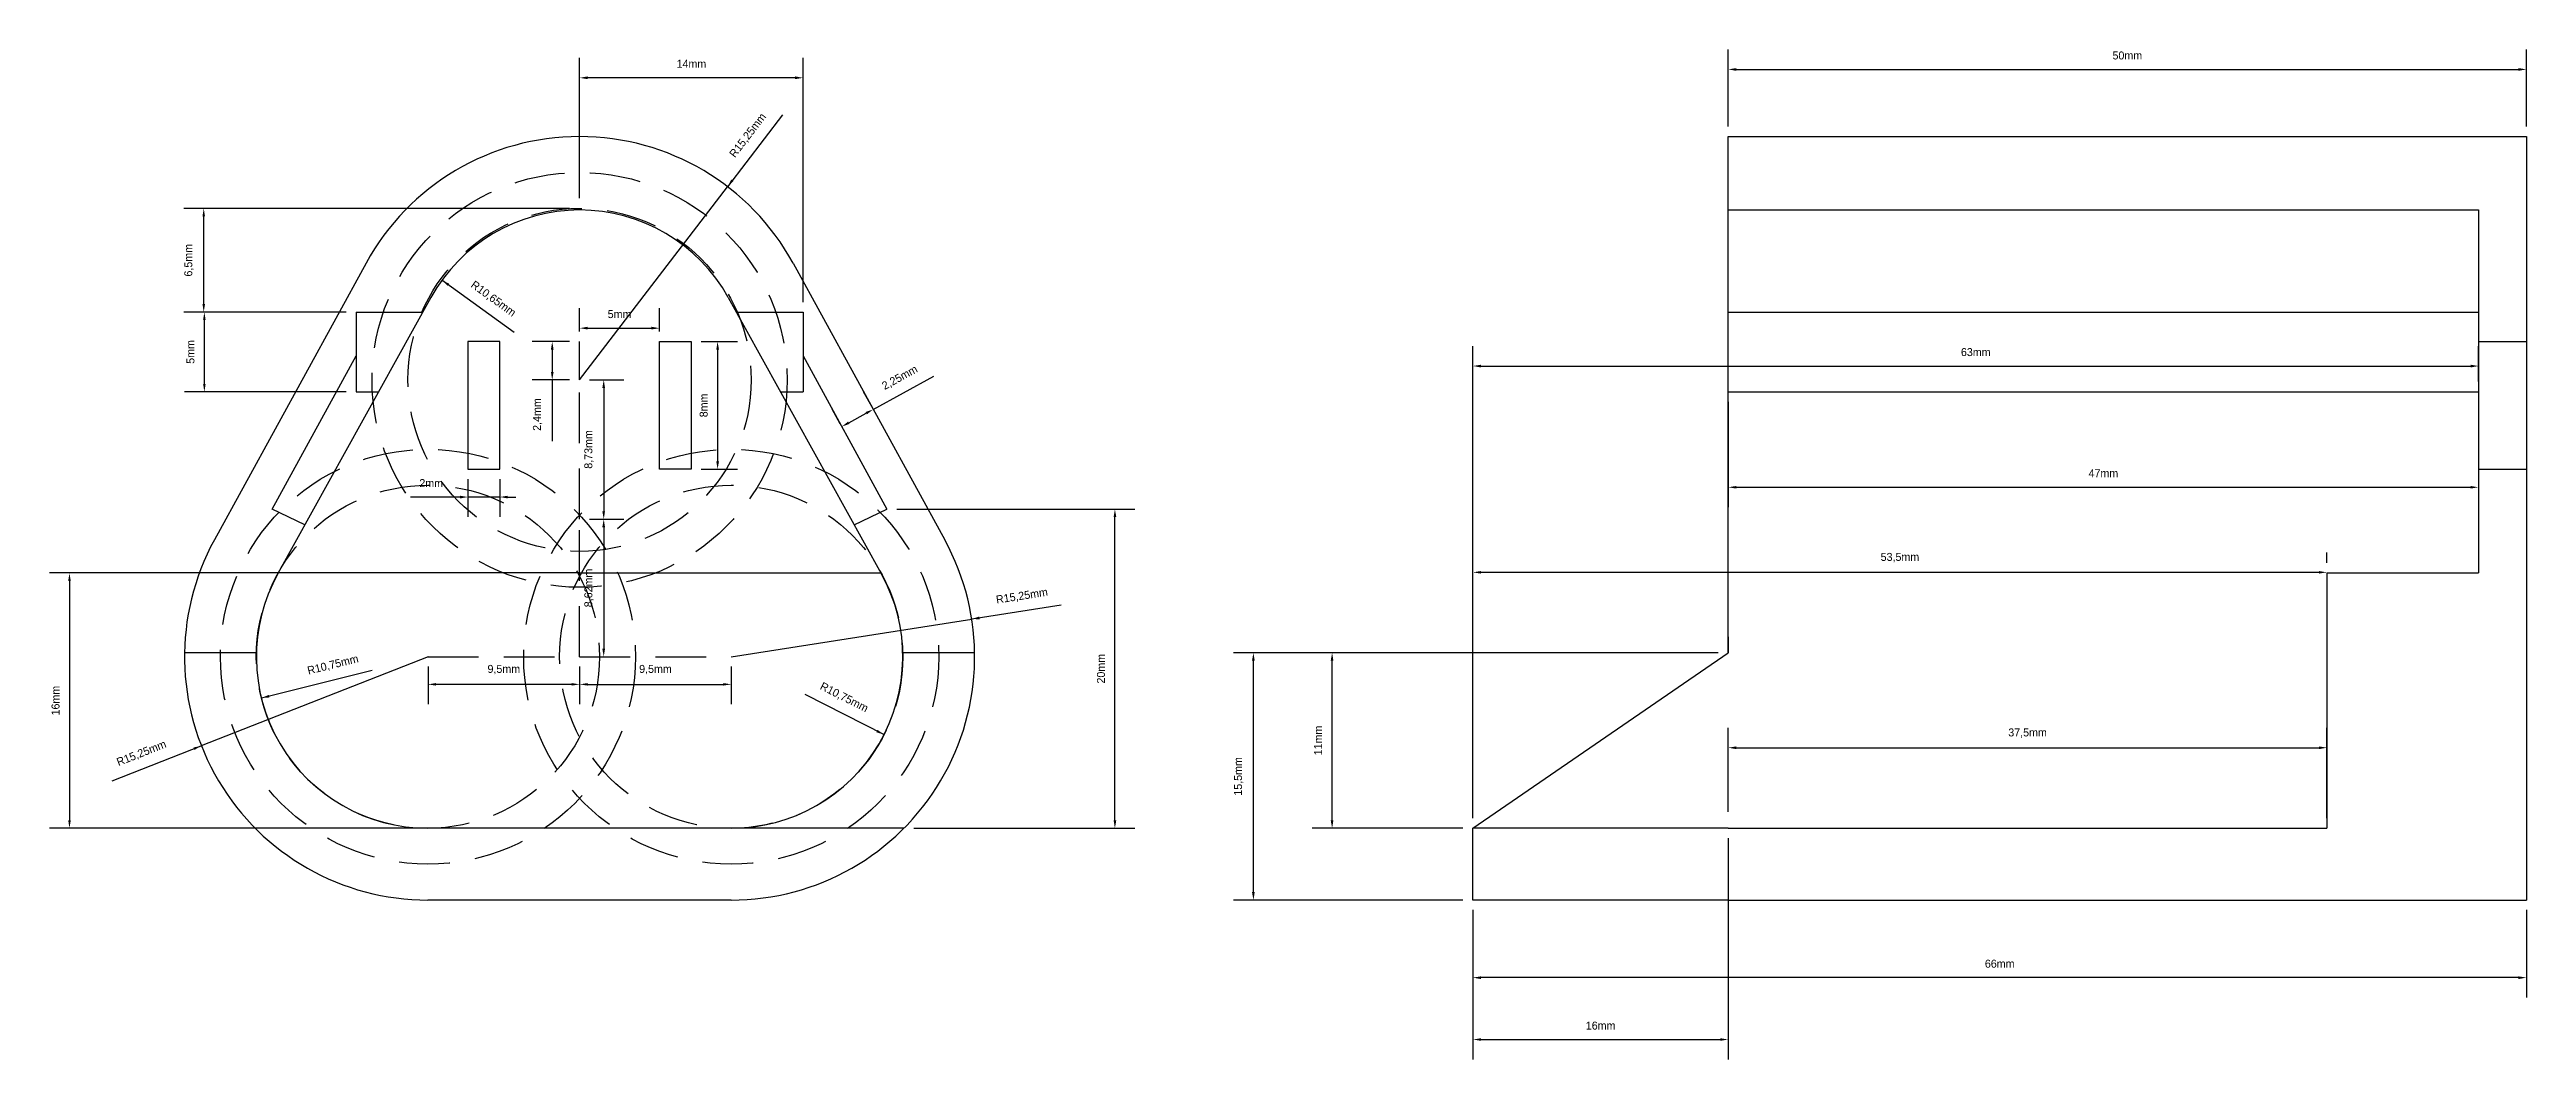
# Model space of a CAD drawing. Extents: x 149 to 304, y 97 to 160.
import ezdxf

# ---------------------------------------------------------------- set-up
doc = ezdxf.new("R2010")
doc.units = 0
doc.linetypes.add('HIDDEN2', pattern=[4.7625, 3.175, -1.5875])
doc.layers.get('0').update_dxf_attribs({"linetype": 'CONTINUOUS'})
doc.layers.get('DEFPOINTS').update_dxf_attribs({"linetype": 'CONTINUOUS'})
doc.layers.add('CENTER', color=214, linetype='HIDDEN2')
doc.layers.add('DIMENSIONS', color=50, linetype='CONTINUOUS')
doc.dimstyles.get("Standard").update_dxf_attribs({"dimtxt": 0.18, "dimasz": 0.18, "dimexe": 0.18, "dimexo": 0.0625, "dimgap": 0.09, "dimtad": 0, "dimtih": 1, "dimtoh": 1, "dimdec": 4, "dimzin": 0, "dimtxsty": 'STANDARD', "dimcen": 0.09, "dimazin": 3, "dimtfac": 1, "dimtdec": 4, "dimtofl": 0, "dimtmove": 0, "dimatfit": 3, "dimtolj": 1, "dimtzin": 0})

# ---------------------------------------------------------------- blocks, each defined once
blk = doc.blocks.new('*D15')
at = {"color": 0, "linetype": 'BYBLOCK'}
for p, q in [((179.26, 127.64), (148.55, 127.64)), ((149.8, 127.14), (149.8, 112.14)), ((179.26, 111.64), (148.55, 111.64))]:
    blk.add_line(p, q, dxfattribs=at)
for points in [[(149.72, 127.14), (149.88, 127.14), (149.8, 127.64)], [(149.72, 112.14), (149.88, 112.14), (149.8, 111.64)]]:
    blk.add_solid(points, dxfattribs=at)
at = {"layer": 'DEFPOINTS', "color": 0, "linetype": 'BYBLOCK'}
for p in [(179.89, 127.64), (149.8, 111.64), (179.89, 111.64)]:
    blk.add_point(p, dxfattribs=at)
at = {"color": 0, "linetype": 'BYBLOCK', "insert": (148.93, 119.64), "char_height": 0.5, "attachment_point": 5, "rotation": 90}
blk.add_mtext('\\A1;16mm', dxfattribs=at)
blk = doc.blocks.new('*D9')
at = {"color": 0, "linetype": 'BYBLOCK'}
for p, q in [((181.76, 121.77), (181.76, 119.41)), ((191.26, 121.77), (191.26, 119.41)), ((182.26, 120.66), (190.76, 120.66))]:
    blk.add_line(p, q, dxfattribs=at)
for points in [[(182.26, 120.74), (182.26, 120.58), (181.76, 120.66)], [(190.76, 120.74), (190.76, 120.58), (191.26, 120.66)]]:
    blk.add_solid(points, dxfattribs=at)
at = {"layer": 'DEFPOINTS', "color": 0, "linetype": 'BYBLOCK'}
for p in [(181.76, 122.39), (191.26, 122.39), (191.26, 120.66)]:
    blk.add_point(p, dxfattribs=at)
at = {"color": 0, "linetype": 'BYBLOCK', "insert": (186.51, 121.58), "char_height": 0.5, "attachment_point": 5}
blk.add_mtext('\\A1;9,5mm', dxfattribs=at)
blk = doc.blocks.new('*D8')
at = {"color": 0, "linetype": 'BYBLOCK'}
for p, q in [((172.26, 121.77), (172.26, 119.41)), ((181.76, 121.77), (181.76, 119.41)), ((181.26, 120.66), (172.76, 120.66))]:
    blk.add_line(p, q, dxfattribs=at)
for points in [[(172.76, 120.74), (172.76, 120.58), (172.26, 120.66)], [(181.26, 120.74), (181.26, 120.58), (181.76, 120.66)]]:
    blk.add_solid(points, dxfattribs=at)
at = {"layer": 'DEFPOINTS', "color": 0, "linetype": 'BYBLOCK'}
for p in [(172.26, 122.39), (181.76, 122.39), (172.26, 120.66)]:
    blk.add_point(p, dxfattribs=at)
at = {"color": 0, "linetype": 'BYBLOCK', "insert": (177.01, 121.58), "char_height": 0.5, "attachment_point": 5}
blk.add_mtext('\\A1;9,5mm', dxfattribs=at)
blk = doc.blocks.new('*D10')
at = {"color": 0, "linetype": 'BYBLOCK'}
for p, q in [((182.38, 131.01), (184.52, 131.01)), ((183.27, 130.51), (183.27, 122.89)), ((182.38, 122.39), (184.52, 122.39))]:
    blk.add_line(p, q, dxfattribs=at)
for points in [[(183.18, 130.51), (183.35, 130.51), (183.27, 131.01)], [(183.18, 122.89), (183.35, 122.89), (183.27, 122.39)]]:
    blk.add_solid(points, dxfattribs=at)
at = {"layer": 'DEFPOINTS', "color": 0, "linetype": 'BYBLOCK'}
for p in [(181.76, 131.01), (181.76, 122.39), (183.27, 122.39)]:
    blk.add_point(p, dxfattribs=at)
at = {"color": 0, "linetype": 'BYBLOCK', "insert": (182.35, 126.7), "char_height": 0.5, "attachment_point": 5, "rotation": 90}
blk.add_mtext('\\A1;8,62mm', dxfattribs=at)
blk = doc.blocks.new('*D11')
at = {"color": 0, "linetype": 'BYBLOCK'}
for p, q in [((182.38, 139.74), (184.52, 139.74)), ((183.27, 139.24), (183.27, 131.51)), ((182.38, 131.01), (184.52, 131.01))]:
    blk.add_line(p, q, dxfattribs=at)
for points in [[(183.18, 139.24), (183.35, 139.24), (183.27, 139.74)], [(183.18, 131.51), (183.35, 131.51), (183.27, 131.01)]]:
    blk.add_solid(points, dxfattribs=at)
at = {"layer": 'DEFPOINTS', "color": 0, "linetype": 'BYBLOCK'}
for p in [(181.76, 139.74), (181.76, 131.01), (183.27, 131.01)]:
    blk.add_point(p, dxfattribs=at)
at = {"color": 0, "linetype": 'BYBLOCK', "insert": (182.35, 135.38), "char_height": 0.5, "attachment_point": 5, "rotation": 90}
blk.add_mtext('\\A1;8,73mm', dxfattribs=at)
blk = doc.blocks.new('*D12')
at = {"color": 0, "linetype": 'BYBLOCK'}
for p, q in [((181.13, 142.14), (178.79, 142.14)), ((180.04, 141.64), (180.04, 140.24)), ((181.13, 139.74), (178.79, 139.74)), ((180.04, 139.74), (180.04, 135.91))]:
    blk.add_line(p, q, dxfattribs=at)
for points in [[(179.96, 141.64), (180.13, 141.64), (180.04, 142.14)], [(179.96, 140.24), (180.13, 140.24), (180.04, 139.74)]]:
    blk.add_solid(points, dxfattribs=at)
at = {"layer": 'DEFPOINTS', "color": 0, "linetype": 'BYBLOCK'}
for p in [(181.76, 142.14), (180.04, 139.74), (181.76, 139.74)]:
    blk.add_point(p, dxfattribs=at)
at = {"color": 0, "linetype": 'BYBLOCK', "insert": (179.13, 137.57), "char_height": 0.5, "attachment_point": 5, "rotation": 90}
blk.add_mtext('\\A1;2,4mm', dxfattribs=at)
blk = doc.blocks.new('*D14')
at = {"color": 0, "linetype": 'BYBLOCK'}
for p, q in [((174.76, 133.52), (174.76, 131.15)), ((176.76, 133.52), (176.76, 131.15)), ((174.26, 132.4), (171.17, 132.4)), ((176.76, 132.4), (174.76, 132.4)), ((177.26, 132.4), (177.76, 132.4))]:
    blk.add_line(p, q, dxfattribs=at)
for points in [[(174.26, 132.48), (174.26, 132.31), (174.76, 132.4)], [(177.26, 132.48), (177.26, 132.31), (176.76, 132.4)]]:
    blk.add_solid(points, dxfattribs=at)
at = {"layer": 'DEFPOINTS', "color": 0, "linetype": 'BYBLOCK'}
for p in [(174.76, 134.14), (176.76, 134.14), (174.76, 132.4)]:
    blk.add_point(p, dxfattribs=at)
at = {"color": 0, "linetype": 'BYBLOCK', "insert": (172.46, 133.27), "char_height": 0.5, "attachment_point": 5}
blk.add_mtext('\\A1;2mm', dxfattribs=at)
blk = doc.blocks.new('*D13')
at = {"color": 0, "linetype": 'BYBLOCK'}
for p, q in [((189.38, 142.14), (191.65, 142.14)), ((190.4, 141.64), (190.4, 134.64)), ((189.38, 134.14), (191.65, 134.14))]:
    blk.add_line(p, q, dxfattribs=at)
for points in [[(190.32, 141.64), (190.49, 141.64), (190.4, 142.14)], [(190.32, 134.64), (190.49, 134.64), (190.4, 134.14)]]:
    blk.add_solid(points, dxfattribs=at)
at = {"layer": 'DEFPOINTS', "color": 0, "linetype": 'BYBLOCK'}
for p in [(188.76, 142.14), (188.76, 134.14), (190.4, 134.14)]:
    blk.add_point(p, dxfattribs=at)
at = {"color": 0, "linetype": 'BYBLOCK', "insert": (189.53, 138.14), "char_height": 0.5, "attachment_point": 5, "rotation": 90}
blk.add_mtext('\\A1;8mm', dxfattribs=at)
blk = doc.blocks.new('A$C5B4E1029')
for p, q in [((9.5, 17.35), (9.5, 19.75)), ((9.5, 8.62), (9.5, 17.35)), ((9.5, 0), (9.5, 8.62)), ((0, 0), (9.5, 0)), ((9.5, 0), (19, 0))]:
    blk.add_line(p, q)
blk = doc.blocks.new('*D18')
at = {"color": 0, "linetype": 'BYBLOCK'}
for p, q in [((181.76, 142.77), (181.76, 144.23)), ((182.26, 142.98), (186.26, 142.98)), ((186.76, 142.77), (186.76, 144.23))]:
    blk.add_line(p, q, dxfattribs=at)
for points in [[(182.26, 143.07), (182.26, 142.9), (181.76, 142.98)], [(186.26, 143.07), (186.26, 142.9), (186.76, 142.98)]]:
    blk.add_solid(points, dxfattribs=at)
at = {"layer": 'DEFPOINTS', "color": 0, "linetype": 'BYBLOCK'}
for p in [(186.76, 142.98), (181.76, 142.14), (186.76, 142.14)]:
    blk.add_point(p, dxfattribs=at)
at = {"color": 0, "linetype": 'BYBLOCK', "insert": (184.26, 143.86), "char_height": 0.5, "attachment_point": 5}
blk.add_mtext('\\A1;5mm', dxfattribs=at)
blk = doc.blocks.new('*D19')
at = {"color": 0, "linetype": 'BYBLOCK'}
blk.add_line((168.76, 121.52), (161.82, 119.8), dxfattribs=at)
blk.add_solid([(162.29, 120), (162.33, 119.84), (161.82, 119.8)], dxfattribs=at)
at = {"layer": 'DEFPOINTS', "color": 0, "linetype": 'BYBLOCK'}
for p in [(172.26, 122.39), (161.82, 119.8)]:
    blk.add_point(p, dxfattribs=at)
at = {"color": 0, "linetype": 'BYBLOCK', "insert": (166.31, 121.86), "char_height": 0.5, "attachment_point": 5, "rotation": 13.9609}
blk.add_mtext('\\A1;R10,75mm', dxfattribs=at)
blk = doc.blocks.new('*D20')
at = {"color": 0, "linetype": 'BYBLOCK'}
blk.add_line((195.86, 120.04), (200.83, 117.51), dxfattribs=at)
blk.add_solid([(200.42, 117.81), (200.35, 117.66), (200.83, 117.51)], dxfattribs=at)
at = {"layer": 'DEFPOINTS', "color": 0, "linetype": 'BYBLOCK'}
for p in [(191.26, 122.39), (200.83, 117.51)]:
    blk.add_point(p, dxfattribs=at)
at = {"color": 0, "linetype": 'BYBLOCK', "insert": (198.32, 119.82), "char_height": 0.5, "attachment_point": 5, "rotation": 332.9764}
blk.add_mtext('\\A1;R10,75mm', dxfattribs=at)
blk = doc.blocks.new('*D21')
at = {"color": 0, "linetype": 'BYBLOCK'}
blk.add_line((177.65, 142.72), (173.13, 145.99), dxfattribs=at)
blk.add_solid([(173.59, 145.77), (173.49, 145.63), (173.13, 145.99)], dxfattribs=at)
at = {"layer": 'DEFPOINTS', "color": 0, "linetype": 'BYBLOCK'}
for p in [(173.13, 145.99), (181.76, 139.74)]:
    blk.add_point(p, dxfattribs=at)
at = {"color": 0, "linetype": 'BYBLOCK', "insert": (176.34, 144.8), "char_height": 0.5, "attachment_point": 5, "rotation": 324.0522}
blk.add_mtext('\\A1;R10,65mm', dxfattribs=at)
blk = doc.blocks.new('*D22')
at = {"color": 0, "linetype": 'BYBLOCK'}
for p in [(191.26, 122.39), (211.92, 125.62)]:
    blk.add_line(p, (206.32, 124.75), dxfattribs=at)
blk.add_solid([(206.8, 124.91), (206.83, 124.74), (206.32, 124.75)], dxfattribs=at)
at = {"layer": 'DEFPOINTS', "color": 0, "linetype": 'BYBLOCK'}
for p in [(206.32, 124.75), (191.26, 122.39)]:
    blk.add_point(p, dxfattribs=at)
at = {"color": 0, "linetype": 'BYBLOCK', "insert": (209.47, 126.17), "char_height": 0.5, "attachment_point": 5, "rotation": 8.8931}
blk.add_mtext('\\A1;R15,25mm', dxfattribs=at)
blk = doc.blocks.new('*D23')
at = {"color": 0, "linetype": 'BYBLOCK'}
for p in [(172.26, 122.39), (152.48, 114.61)]:
    blk.add_line(p, (158.06, 116.81), dxfattribs=at)
blk.add_solid([(157.57, 116.7), (157.63, 116.55), (158.06, 116.81)], dxfattribs=at)
at = {"layer": 'DEFPOINTS', "color": 0, "linetype": 'BYBLOCK'}
for p in [(172.26, 122.39), (158.06, 116.81)]:
    blk.add_point(p, dxfattribs=at)
at = {"color": 0, "linetype": 'BYBLOCK', "insert": (154.32, 116.32), "char_height": 0.5, "attachment_point": 5, "rotation": 21.4822}
blk.add_mtext('\\A1;R15,25mm', dxfattribs=at)
blk = doc.blocks.new('*D24')
at = {"color": 0, "linetype": 'BYBLOCK'}
for p in [(194.47, 156.35), (181.76, 139.74)]:
    blk.add_line(p, (191.03, 151.85), dxfattribs=at)
blk.add_solid([(191.26, 152.3), (191.4, 152.2), (191.03, 151.85)], dxfattribs=at)
at = {"layer": 'DEFPOINTS', "color": 0, "linetype": 'BYBLOCK'}
for p in [(191.03, 151.85), (181.76, 139.74)]:
    blk.add_point(p, dxfattribs=at)
at = {"color": 0, "linetype": 'BYBLOCK', "insert": (192.32, 155.05), "char_height": 0.5, "attachment_point": 5, "rotation": 52.5635}
blk.add_mtext('\\A1;R15,25mm', dxfattribs=at)
blk = doc.blocks.new('*D27')
at = {"color": 0, "linetype": 'BYBLOCK'}
for p, q in [((181.13, 150.49), (156.96, 150.49)), ((158.21, 144.49), (158.21, 149.99)), ((167.13, 143.99), (156.96, 143.99))]:
    blk.add_line(p, q, dxfattribs=at)
for points in [[(158.13, 149.99), (158.29, 149.99), (158.21, 150.49)], [(158.13, 144.49), (158.29, 144.49), (158.21, 143.99)]]:
    blk.add_solid(points, dxfattribs=at)
at = {"layer": 'DEFPOINTS', "color": 0, "linetype": 'BYBLOCK'}
for p in [(158.21, 150.49), (181.76, 150.49), (167.76, 143.99)]:
    blk.add_point(p, dxfattribs=at)
at = {"color": 0, "linetype": 'BYBLOCK', "insert": (157.29, 147.24), "char_height": 0.5, "attachment_point": 5, "rotation": 90}
blk.add_mtext('\\A1;6,5mm', dxfattribs=at)
blk = doc.blocks.new('*D28')
at = {"color": 0, "linetype": 'BYBLOCK'}
for p, q in [((181.76, 151.12), (181.76, 159.92)), ((195.76, 144.62), (195.76, 159.92)), ((195.26, 158.67), (182.26, 158.67))]:
    blk.add_line(p, q, dxfattribs=at)
for points in [[(182.26, 158.76), (182.26, 158.59), (181.76, 158.67)], [(195.26, 158.76), (195.26, 158.59), (195.76, 158.67)]]:
    blk.add_solid(points, dxfattribs=at)
at = {"layer": 'DEFPOINTS', "color": 0, "linetype": 'BYBLOCK'}
for p in [(181.76, 158.67), (181.76, 150.49), (195.76, 143.99)]:
    blk.add_point(p, dxfattribs=at)
at = {"color": 0, "linetype": 'BYBLOCK', "insert": (188.76, 159.55), "char_height": 0.5, "attachment_point": 5}
blk.add_mtext('\\A1;14mm', dxfattribs=at)
blk = doc.blocks.new('*D29')
at = {"color": 0, "linetype": 'BYBLOCK'}
for p, q in [((167.13, 143.99), (157, 143.99)), ((158.25, 139.49), (158.25, 143.49)), ((167.13, 138.99), (157, 138.99))]:
    blk.add_line(p, q, dxfattribs=at)
for points in [[(158.17, 143.49), (158.33, 143.49), (158.25, 143.99)], [(158.17, 139.49), (158.33, 139.49), (158.25, 138.99)]]:
    blk.add_solid(points, dxfattribs=at)
at = {"layer": 'DEFPOINTS', "color": 0, "linetype": 'BYBLOCK'}
for p in [(158.25, 143.99), (167.76, 143.99), (167.76, 138.99)]:
    blk.add_point(p, dxfattribs=at)
at = {"color": 0, "linetype": 'BYBLOCK', "insert": (157.38, 141.49), "char_height": 0.5, "attachment_point": 5, "rotation": 90}
blk.add_mtext('\\A1;5mm', dxfattribs=at)
blk = doc.blocks.new('*D30')
at = {"color": 0, "linetype": 'BYBLOCK'}
for p, q in [((227.22, 112.67), (227.22, 117.94)), ((264.72, 112.27), (264.72, 117.94)), ((227.72, 116.69), (264.22, 116.69))]:
    blk.add_line(p, q, dxfattribs=at)
for points in [[(227.72, 116.77), (227.72, 116.6), (227.22, 116.69)], [(264.22, 116.77), (264.22, 116.6), (264.72, 116.69)]]:
    blk.add_solid(points, dxfattribs=at)
at = {"layer": 'DEFPOINTS', "color": 0, "linetype": 'BYBLOCK'}
for p in [(264.72, 116.69), (227.22, 112.04), (264.72, 111.64)]:
    blk.add_point(p, dxfattribs=at)
at = {"color": 0, "linetype": 'BYBLOCK', "insert": (245.97, 117.6), "char_height": 0.5, "attachment_point": 5}
blk.add_mtext('\\A1;37,5mm', dxfattribs=at)
blk = doc.blocks.new('*D31')
at = {"color": 0, "linetype": 'BYBLOCK'}
for p, q in [((227.22, 138.37), (227.22, 131.76)), ((274.22, 138.37), (274.22, 131.76)), ((227.72, 133.01), (273.72, 133.01))]:
    blk.add_line(p, q, dxfattribs=at)
for points in [[(227.72, 133.09), (227.72, 132.93), (227.22, 133.01)], [(273.72, 133.09), (273.72, 132.93), (274.22, 133.01)]]:
    blk.add_solid(points, dxfattribs=at)
at = {"layer": 'DEFPOINTS', "color": 0, "linetype": 'BYBLOCK'}
for p in [(227.22, 138.99), (274.22, 138.99), (274.22, 133.01)]:
    blk.add_point(p, dxfattribs=at)
at = {"color": 0, "linetype": 'BYBLOCK', "insert": (250.72, 133.89), "char_height": 0.5, "attachment_point": 5}
blk.add_mtext('\\A1;47mm', dxfattribs=at)
blk = doc.blocks.new('*D32')
at = {"color": 0, "linetype": 'BYBLOCK'}
for p, q in [((227.22, 155.62), (227.22, 160.45)), ((277.22, 155.62), (277.22, 160.45)), ((227.72, 159.2), (276.72, 159.2))]:
    blk.add_line(p, q, dxfattribs=at)
for points in [[(227.72, 159.28), (227.72, 159.11), (227.22, 159.2)], [(276.72, 159.28), (276.72, 159.11), (277.22, 159.2)]]:
    blk.add_solid(points, dxfattribs=at)
at = {"layer": 'DEFPOINTS', "color": 0, "linetype": 'BYBLOCK'}
for p in [(277.22, 159.2), (227.22, 154.99), (277.22, 154.99)]:
    blk.add_point(p, dxfattribs=at)
at = {"color": 0, "linetype": 'BYBLOCK', "insert": (252.22, 160.07), "char_height": 0.5, "attachment_point": 5}
blk.add_mtext('\\A1;50mm', dxfattribs=at)
blk = doc.blocks.new('*D34')
at = {"color": 0, "linetype": 'BYBLOCK'}
for p, q in [((237.72, 106.52), (237.72, 101.03)), ((303.72, 106.52), (303.72, 101.03)), ((303.22, 102.28), (238.22, 102.28))]:
    blk.add_line(p, q, dxfattribs=at)
for points in [[(238.22, 102.36), (238.22, 102.19), (237.72, 102.28)], [(303.22, 102.36), (303.22, 102.19), (303.72, 102.28)]]:
    blk.add_solid(points, dxfattribs=at)
at = {"layer": 'DEFPOINTS', "color": 0, "linetype": 'BYBLOCK'}
for p in [(237.72, 107.14), (303.72, 107.14), (237.72, 102.28)]:
    blk.add_point(p, dxfattribs=at)
at = {"color": 0, "linetype": 'BYBLOCK', "insert": (270.72, 103.15), "char_height": 0.5, "attachment_point": 5}
blk.add_mtext('\\A1;66mm', dxfattribs=at)
blk = doc.blocks.new('*D35')
at = {"color": 0, "linetype": 'BYBLOCK'}
for p, q in [((253.09, 122.64), (227.65, 122.64)), ((228.9, 112.14), (228.9, 122.14)), ((237.09, 111.64), (227.65, 111.64))]:
    blk.add_line(p, q, dxfattribs=at)
for points in [[(228.81, 122.14), (228.98, 122.14), (228.9, 122.64)], [(228.81, 112.14), (228.98, 112.14), (228.9, 111.64)]]:
    blk.add_solid(points, dxfattribs=at)
at = {"layer": 'DEFPOINTS', "color": 0, "linetype": 'BYBLOCK'}
for p in [(228.9, 122.64), (253.72, 122.64), (237.72, 111.64)]:
    blk.add_point(p, dxfattribs=at)
at = {"color": 0, "linetype": 'BYBLOCK', "insert": (228.02, 117.14), "char_height": 0.5, "attachment_point": 5, "rotation": 90}
blk.add_mtext('\\A1;11mm', dxfattribs=at)
blk = doc.blocks.new('*D36')
at = {"color": 0, "linetype": 'BYBLOCK'}
for p, q in [((253.72, 111.02), (253.72, 97.15)), ((237.72, 106.52), (237.72, 97.15)), ((238.22, 98.4), (253.22, 98.4))]:
    blk.add_line(p, q, dxfattribs=at)
for points in [[(238.22, 98.48), (238.22, 98.32), (237.72, 98.4)], [(253.22, 98.48), (253.22, 98.32), (253.72, 98.4)]]:
    blk.add_solid(points, dxfattribs=at)
at = {"layer": 'DEFPOINTS', "color": 0, "linetype": 'BYBLOCK'}
for p in [(253.72, 111.64), (237.72, 107.14), (253.72, 98.4)]:
    blk.add_point(p, dxfattribs=at)
at = {"color": 0, "linetype": 'BYBLOCK', "insert": (245.72, 99.27), "char_height": 0.5, "attachment_point": 5}
blk.add_mtext('\\A1;16mm', dxfattribs=at)
blk = doc.blocks.new('*D38')
at = {"color": 0, "linetype": 'BYBLOCK'}
for p, q in [((200.15, 137.89), (203.95, 139.98)), ((200.06, 138.07), (199.55, 138.99)), ((198.08, 136.99), (197.58, 137.91)), ((198.62, 137.05), (199.71, 137.65))]:
    blk.add_line(p, q, dxfattribs=at)
for points in [[(198.58, 137.13), (198.66, 136.98), (198.18, 136.81)], [(199.67, 137.73), (199.75, 137.58), (200.15, 137.89)]]:
    blk.add_solid(points, dxfattribs=at)
at = {"layer": 'DEFPOINTS', "color": 0, "linetype": 'BYBLOCK'}
for p in [(200.15, 137.89), (200.36, 137.52), (198.38, 136.44)]:
    blk.add_point(p, dxfattribs=at)
at = {"color": 0, "linetype": 'BYBLOCK', "insert": (201.83, 139.86), "char_height": 0.5, "attachment_point": 5, "rotation": 28.7029}
blk.add_mtext('\\A1;2,25mm', dxfattribs=at)
blk = doc.blocks.new('*D39')
at = {"color": 0, "linetype": 'BYBLOCK'}
for p, q in [((201.64, 131.64), (216.54, 131.64)), ((215.29, 112.14), (215.29, 131.14)), ((202.7, 111.64), (216.54, 111.64))]:
    blk.add_line(p, q, dxfattribs=at)
for points in [[(215.21, 131.14), (215.38, 131.14), (215.29, 131.64)], [(215.21, 112.14), (215.38, 112.14), (215.29, 111.64)]]:
    blk.add_solid(points, dxfattribs=at)
at = {"layer": 'DEFPOINTS', "color": 0, "linetype": 'BYBLOCK'}
for p in [(201.01, 131.64), (215.29, 131.64), (202.07, 111.64)]:
    blk.add_point(p, dxfattribs=at)
at = {"color": 0, "linetype": 'BYBLOCK', "insert": (214.42, 121.64), "char_height": 0.5, "attachment_point": 5, "rotation": 90}
blk.add_mtext('\\A1;20mm', dxfattribs=at)
blk = doc.blocks.new('*D40')
at = {"color": 0, "linetype": 'BYBLOCK'}
for p, q in [((237.72, 112.27), (237.72, 128.93)), ((291.22, 128.27), (291.22, 128.93)), ((238.22, 127.68), (290.72, 127.68))]:
    blk.add_line(p, q, dxfattribs=at)
for points in [[(238.22, 127.76), (238.22, 127.6), (237.72, 127.68)], [(290.72, 127.76), (290.72, 127.6), (291.22, 127.68)]]:
    blk.add_solid(points, dxfattribs=at)
at = {"layer": 'DEFPOINTS', "color": 0, "linetype": 'BYBLOCK'}
for p in [(291.22, 127.68), (291.22, 127.64), (237.72, 111.64)]:
    blk.add_point(p, dxfattribs=at)
at = {"color": 0, "linetype": 'BYBLOCK', "insert": (264.47, 128.6), "char_height": 0.5, "attachment_point": 5}
blk.add_mtext('\\A1;53,5mm', dxfattribs=at)
blk = doc.blocks.new('*D41')
at = {"color": 0, "linetype": 'BYBLOCK'}
for p, q in [((237.72, 112.89), (237.72, 141.86)), ((300.72, 139.64), (300.72, 141.86)), ((238.22, 140.61), (300.22, 140.61))]:
    blk.add_line(p, q, dxfattribs=at)
for points in [[(238.22, 140.69), (238.22, 140.52), (237.72, 140.61)], [(300.22, 140.69), (300.22, 140.52), (300.72, 140.61)]]:
    blk.add_solid(points, dxfattribs=at)
at = {"layer": 'DEFPOINTS', "color": 0, "linetype": 'BYBLOCK'}
for p in [(300.72, 140.61), (300.72, 139.02), (237.72, 112.27)]:
    blk.add_point(p, dxfattribs=at)
at = {"color": 0, "linetype": 'BYBLOCK', "insert": (269.22, 141.48), "char_height": 0.5, "attachment_point": 5}
blk.add_mtext('\\A1;63mm', dxfattribs=at)
blk = doc.blocks.new('*D42')
at = {"color": 0, "linetype": 'BYBLOCK'}
for p, q in [((253.09, 122.64), (222.72, 122.64)), ((223.97, 107.64), (223.97, 122.14)), ((237.09, 107.14), (222.72, 107.14))]:
    blk.add_line(p, q, dxfattribs=at)
for points in [[(223.88, 122.14), (224.05, 122.14), (223.97, 122.64)], [(223.88, 107.64), (224.05, 107.64), (223.97, 107.14)]]:
    blk.add_solid(points, dxfattribs=at)
at = {"layer": 'DEFPOINTS', "color": 0, "linetype": 'BYBLOCK'}
for p in [(223.97, 122.64), (253.72, 122.64), (237.72, 107.14)]:
    blk.add_point(p, dxfattribs=at)
at = {"color": 0, "linetype": 'BYBLOCK', "insert": (223.05, 114.89), "char_height": 0.5, "attachment_point": 5, "rotation": 90}
blk.add_mtext('\\A1;15,5mm', dxfattribs=at)
blk = doc.blocks.new('A$C0A8604E7')
for base, p1, p2, picture, middle in [((31.49168, 28.1), (33.20473, 30.5), (33.20473, 28.1), '*D12', (30.57501, 25.93333)), ((41.85367, 22.5), (40.20473, 30.5), (40.20473, 22.5), '*D13', (40.97867, 26.5)), ((34.71541, 19.37), (33.20473, 28.1), (33.20473, 19.37), '*D11', (33.79874, 23.735)), ((34.71541, 10.75), (33.20473, 19.37), (33.20473, 10.75), '*D10', (33.79874, 15.06)), ((1.25, 0), (31.33817, 16), (31.33817, 0), '*D15', (0.375, 8))]:
    dim = blk.add_linear_dim(base=base, p1=p1, p2=p2, angle=90, dimstyle='STANDARD', override={"dimtxt": 0.5, "dimasz": 0.5, "dimexe": 1.25, "dimexo": 0.625, "dimgap": 0.625, "dimtad": 1, "dimtih": 0, "dimtoh": 0, "dimzin": 8, "dimpost": 'mm', "dimcen": 2.5, "dimtofl": 1})
    dim.commit()
    dim.dimension.update_dxf_attribs({"geometry": picture, "text_midpoint": middle, "insert": (-148.55074, -111.64075)})
for base, p1, p2, picture, middle in [((26.20473, 20.75652), (28.20473, 22.5), (26.20473, 22.5), '*D14', (23.91306, 21.63152)), ((23.70473, 9.02067), (33.20473, 10.75), (23.70473, 10.75), '*D8', (28.45473, 9.93733)), ((42.70473, 9.02067), (33.20473, 10.75), (42.70473, 10.75), '*D9', (37.95473, 9.93733))]:
    dim = blk.add_linear_dim(base=base, p1=p1, p2=p2, dimstyle='STANDARD', override={"dimtxt": 0.5, "dimasz": 0.5, "dimexe": 1.25, "dimexo": 0.625, "dimgap": 0.625, "dimtad": 1, "dimtih": 0, "dimtoh": 0, "dimzin": 8, "dimpost": 'mm', "dimcen": 2.5, "dimtofl": 1})
    dim.commit()
    dim.dimension.update_dxf_attribs({"geometry": picture, "text_midpoint": middle, "insert": (-148.55074, -111.64075)})

msp = doc.modelspace()

# ---------------------------------------------------------------- linework, layer by layer
for p, q in [((253.71936, 122.64075), (253.71936, 154.99075)), ((253.71936, 154.99075), (303.71936, 154.99075)), ((303.71936, 154.99075), (303.71936, 107.14075)), ((253.71936, 150.39075), (300.71936, 150.39075)), ((300.71936, 150.39075), (300.71936, 127.64075)), ((168.37936, 147.06485), (158.87936, 129.71485)), ((195.13157, 147.06485), (204.63157, 129.71485)), ((172.4401, 144.90277), (162.85263, 127.60124)), ((191.07083, 144.90277), (200.6583, 127.60124)), ((167.75546, 143.99075), (167.75546, 138.99075)), ((167.75546, 143.99075), (171.93471, 143.99075)), ((191.57622, 143.99075), (195.75546, 143.99075)), ((195.75546, 143.99075), (195.75546, 138.99075)), ((253.71936, 143.99075), (300.71936, 143.99075)), ((162.4991, 131.64075), (167.75546, 141.24054)), ((176.75546, 142.14075), (174.75546, 142.14075)), ((174.75546, 142.14075), (174.75546, 134.14075)), ((176.75546, 134.14075), (176.75546, 142.14075)), ((186.75546, 142.14075), (188.75546, 142.14075)), ((186.75546, 134.14075), (186.75546, 142.14075)), ((188.75546, 142.14075), (188.75546, 134.14075)), ((195.75546, 141.24054), (201.01183, 131.64075)), ((167.75546, 138.99075), (169.16401, 138.99075)), ((194.34692, 138.99075), (195.75546, 138.99075)), ((253.71936, 138.99075), (300.71936, 138.99075)), ((174.75546, 134.14075), (176.75546, 134.14075)), ((188.75546, 134.14075), (186.75546, 134.14075)), ((164.54618, 130.65742), (162.4991, 131.64075)), ((198.96475, 130.65742), (201.01183, 131.64075)), ((181.75546, 127.64075), (162.87452, 127.64075)), ((181.75546, 127.64075), (200.6364, 127.64075)), ((291.21936, 127.64075), (291.21936, 111.64075)), ((291.21936, 127.64075), (300.71936, 127.64075)), ((161.50837, 122.64075), (157.00751, 122.64075)), ((206.50341, 122.64075), (202.00256, 122.64075)), ((237.71936, 111.64075), (253.71936, 122.64075)), ((172.25546, 111.64075), (161.43881, 111.64075)), ((191.25546, 111.64075), (172.25546, 111.64075)), ((202.07212, 111.64075), (191.25476, 111.64075)), ((237.71936, 107.14075), (237.71936, 111.64075)), ((253.71936, 111.64075), (237.71936, 111.64075)), ((253.71936, 111.64075), (291.21936, 111.64075)), ((191.25546, 107.14075), (172.25546, 107.14075)), ((253.71936, 107.14075), (237.71936, 107.14075)), ((253.71936, 107.14075), (303.71936, 107.14075))]:
    msp.add_line(p, q)
for centre, radius, start, end in [((181.75546, 139.74075), 15.25, 28.7029281, 151.2970719), ((181.75546, 139.74075), 10.65, 28.9925856, 151.0074144), ((172.25546, 122.39075), 15.25, 151.2970719, 270), ((191.25546, 122.39075), 15.25, 270, 28.7029281), ((172.25546, 122.39075), 10.75, 151.0074144, 270), ((191.25546, 122.39075), 10.75, 270, 28.9925856)]:
    msp.add_arc(centre, radius, start, end)
at = {"layer": 'CENTER'}
for p, q in [((300.71936, 142.14075), (303.71936, 142.14075)), ((300.71936, 134.14075), (303.71936, 134.14075))]:
    msp.add_line(p, q, dxfattribs=at)
for centre, radius in [((181.75546, 139.74075), 13), ((181.75546, 139.74075), 10.75), ((172.25546, 122.39075), 13), ((191.25546, 122.39075), 13), ((172.25546, 122.39075), 10.75), ((191.25546, 122.39075), 10.75)]:
    msp.add_circle(centre, radius, dxfattribs=at)
at = {"layer": 'DIMENSIONS'}
for p, q in [((237.71936, 111.64075), (253.71936, 122.64075)), ((253.71936, 123.64075), (253.71936, 122.64075)), ((253.71936, 107.14075), (237.71936, 107.14075))]:
    msp.add_line(p, q, dxfattribs=at)

# ---------------------------------------------------------------- block references
at = {"layer": 'CENTER'}
msp.add_blockref('A$C5B4E1029', (172.25546, 122.39075), dxfattribs=at)
at = {"layer": 'DIMENSIONS'}
msp.add_blockref('A$C0A8604E7', (148.55073, 111.64075), dxfattribs=at)

# ---------------------------------------------------------------- dimensions: what is measured, and where the dimension line sits
for base, p1, p2, picture, middle in [((181.75546, 158.67434), (195.75546, 143.99075), (181.75546, 150.49075), '*D28', (188.75546, 159.54934)), ((186.75546, 142.98255), (181.75546, 142.14075), (186.75546, 142.14075), '*D18', (184.25546, 143.85755)), ((300.71936, 140.608), (237.71936, 112.26575), (300.71936, 139.01575), '*D41', (269.21936, 141.483)), ((291.21936, 127.68047), (237.71936, 111.64075), (291.21936, 127.64075), '*D40', (264.46936, 128.59714)), ((253.71936, 98.39974), (237.71936, 107.14075), (253.71936, 111.64075), '*D36', (245.71936, 99.27474)), ((237.71936, 102.27552), (303.71936, 107.14075), (237.71936, 107.14075), '*D34', (270.71936, 103.15052))]:
    dim = msp.add_linear_dim(base=base, p1=p1, p2=p2, dimstyle='STANDARD', override={"dimtxt": 0.5, "dimasz": 0.5, "dimexe": 1.25, "dimexo": 0.625, "dimgap": 0.625, "dimtad": 1, "dimtih": 0, "dimtoh": 0, "dimzin": 8, "dimpost": 'mm', "dimcen": 2.5, "dimtofl": 1}, dxfattribs=at)
    dim.commit()
    dim.dimension.update_dxf_attribs({"geometry": picture, "text_midpoint": middle})
for base, p1, p2, picture, middle in [((303.71936, 159.19526), (253.71936, 154.99075), (303.71936, 154.99075), '*D32', (278.71936, 160.07026)), ((300.71936, 133.01089), (253.71936, 138.99075), (300.71936, 138.99075), '*D31', (277.21936, 133.88589)), ((291.21936, 116.68623), (253.71936, 112.04404), (291.21936, 111.64075), '*D30', (272.46936, 117.6029))]:
    dim = msp.add_linear_dim(base=base, p1=p1, p2=p2, dimstyle='STANDARD', override={"dimtxt": 0.5, "dimasz": 0.5, "dimexe": 1.25, "dimexo": 0.625, "dimgap": 0.625, "dimtad": 1, "dimtih": 0, "dimtoh": 0, "dimzin": 8, "dimpost": 'mm', "dimcen": 2.5, "dimtofl": 1}, dxfattribs=at)
    dim.commit()
    dim.dimension.update_dxf_attribs({"geometry": picture, "text_midpoint": middle, "insert": (26.4956, 0)})
for center, mpoint, picture, middle in [((181.75546, 139.74075), (191.02566, 151.84968), '*D24', (193.05193, 154.49644)), ((181.75546, 139.74075), (173.13373, 145.99281), '*D21', (175.79851, 144.06045)), ((191.25546, 122.39075), (206.32213, 124.74829), '*D22', (209.61539, 125.26359)), ((172.25546, 122.39075), (161.82301, 119.79722), '*D19', (166.53344, 120.96824)), ((172.25546, 122.39075), (158.06486, 116.80601), '*D23', (154.65168, 115.46275)), ((191.25546, 122.39075), (200.83177, 117.50641), '*D20', (197.89949, 119.002))]:
    dim = msp.add_radius_dim(center=center, mpoint=mpoint, dimstyle='STANDARD', override={"dimtxt": 0.5, "dimasz": 0.5, "dimexe": 1.25, "dimexo": 0.625, "dimgap": 0.625, "dimtad": 1, "dimtih": 0, "dimtoh": 0, "dimzin": 8, "dimpost": 'mm', "dimcen": 2.5, "dimtofl": 1}, dxfattribs=at)
    dim.commit()
    dim.dimension.update_dxf_attribs({"geometry": picture, "text_midpoint": middle, "dimtype": 164})
for base, p1, p2, picture, middle in [((158.20887, 150.49075), (167.75546, 143.99075), (181.75546, 150.49075), '*D27', (157.2922, 147.24075)), ((158.25053, 143.99075), (167.75546, 138.99075), (167.75546, 143.99075), '*D29', (157.37553, 141.49075)), ((215.29481, 131.64075), (202.07212, 111.64075), (201.01183, 131.64075), '*D39', (214.41981, 121.64075)), ((223.9667, 122.64075), (237.71936, 107.14075), (253.71936, 122.64075), '*D42', (223.05003, 114.89075)), ((228.89696, 122.64075), (237.71936, 111.64075), (253.71936, 122.64075), '*D35', (228.02196, 117.14075))]:
    dim = msp.add_linear_dim(base=base, p1=p1, p2=p2, angle=90, dimstyle='STANDARD', override={"dimtxt": 0.5, "dimasz": 0.5, "dimexe": 1.25, "dimexo": 0.625, "dimgap": 0.625, "dimtad": 1, "dimtih": 0, "dimtoh": 0, "dimzin": 8, "dimpost": 'mm', "dimcen": 2.5, "dimtofl": 1}, dxfattribs=at)
    dim.commit()
    dim.dimension.update_dxf_attribs({"geometry": picture, "text_midpoint": middle})
dim = msp.add_aligned_dim(p1=(198.38365, 136.44065), p2=(200.35717, 137.52125), distance=0.42542, dimstyle='STANDARD', override={"dimtxt": 0.5, "dimasz": 0.5, "dimexe": 1.25, "dimexo": 0.625, "dimgap": 0.625, "dimtad": 1, "dimtih": 0, "dimtoh": 0, "dimzin": 8, "dimpost": 'mm', "dimcen": 2.5, "dimtofl": 1}, dxfattribs=at)
dim.commit()
dim.dimension.update_dxf_attribs({"geometry": '*D38', "text_midpoint": (201.83232, 139.85907)})

doc.saveas('drawing.dxf')
